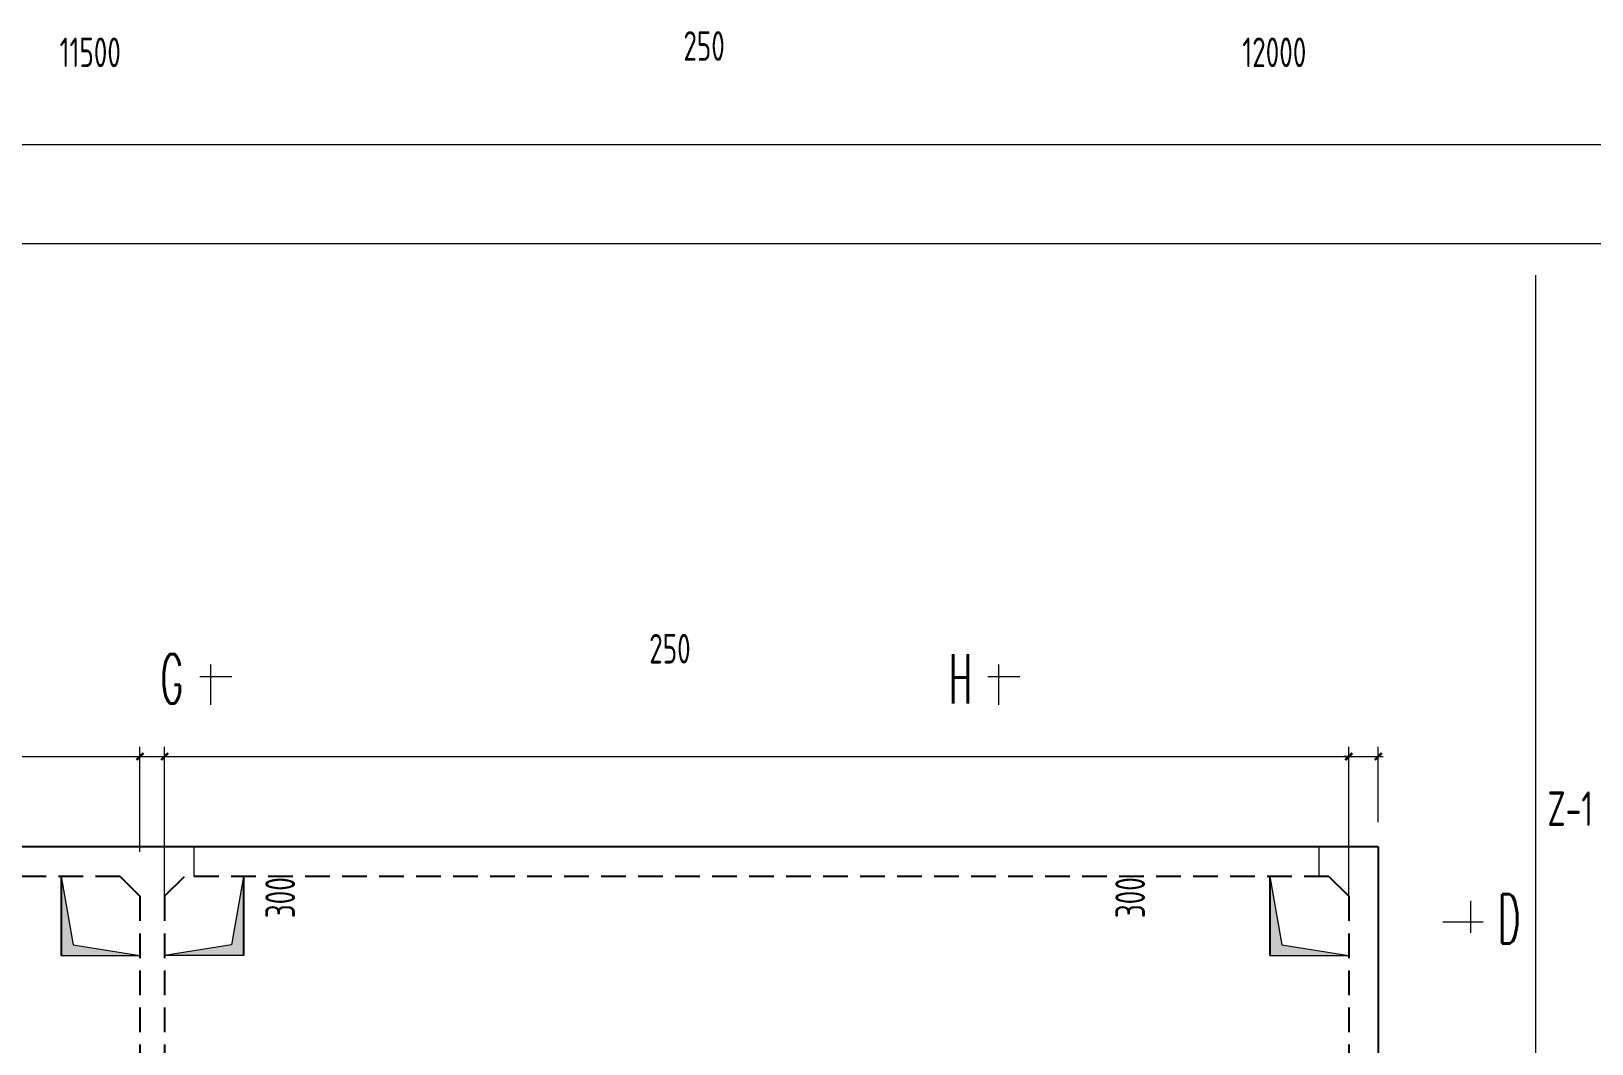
# Model space of a CAD drawing. Extents: x 838828 to 1489448, y 610351 to 848160.
# Drawn here: x 975795 to 991610, y 740067 to 750327 of the extents above; entities that cross this region are included whole.
import ezdxf

# ---------------------------------------------------------------- set-up
doc = ezdxf.new("R2010")
doc.units = 0
doc.header["$LTSCALE"] = 1000
doc.header["$MEASUREMENT"] = 0
doc.linetypes.add('HIDDEN', pattern=[0.375, 0.25, -0.125])
doc.layers.get('0').update_dxf_attribs({"linetype": 'CONTINUOUS', "lineweight": 13})
for name, color, linetype, lineweight in [('HATCH', 8, 'CONTINUOUS', 13), ('标注', 8, 'CONTINUOUS', 13), ('标高', 104, 'CONTINUOUS', 9)]:
    doc.layers.add(name, color=color, linetype=linetype, lineweight=lineweight)
doc.layers.add('我的标注', color=8, linetype='CONTINUOUS')
doc.layers.add('水构筑物', color=7, linetype='CONTINUOUS')
doc.styles.get("Standard").update_dxf_attribs({"font": 'ROMANS.SHX', "width": 1.2, "bigfont": 'gbcbig.shx'})
doc.styles.add('TSSD_DIMENSION', font='tssdeng.shx', dxfattribs={"width": 0.7, "bigfont": 'tssdchn.shx'})

# ---------------------------------------------------------------- blocks, each defined once
blk = doc.blocks.new('_ARCHTICK')
at = {"const_width": 0.5}
blk.add_lwpolyline([(-0.71, -0.71), (0.71, 0.71)], dxfattribs=at)

msp = doc.modelspace()

# ---------------------------------------------------------------- hatches: boundary and pattern name
at = {"layer": '标注'}
h = msp.add_hatch(color=256, dxfattribs=at)
h.paths.add_polyline_path([(976220, 741070), (976097, 741761), (976097, 740961), (976897, 740961)])
h.paths.add_polyline_path([(976677, 741070), (977367, 741070), (977367, 740620), (976677, 740620)], flags=9)
h = msp.add_hatch(color=256, dxfattribs=at)
h.paths.add_polyline_path([(977825, 741070), (977947, 741761), (977947, 740961), (977147, 740961)])
h.paths.add_polyline_path([(977367, 741070), (976677, 741070), (976677, 740620), (977367, 740620)], flags=9)
h = msp.add_hatch(color=256, dxfattribs=at)
h.paths.add_polyline_path([(988470, 741070), (988347, 741761), (988347, 740961), (989147, 740961)])
h.paths.add_polyline_path([(988927, 741070), (989617, 741070), (989617, 740620), (988927, 740620)], flags=9)

# ---------------------------------------------------------------- linework, layer by layer
at = {"linetype": 'Continuous'}
for p, q in [((1011404, 749174), (952004, 749174)), ((1010404, 748174), (954504, 748174))]:
    msp.add_line(p, q, dxfattribs=at)
at = {"layer": 'HATCH'}
msp.add_line((991045, 735855), (991045, 747855), dxfattribs=at)
at = {"layer": '标注'}
for p, q in [((977611, 743911), (977611, 743501)), ((985598, 743911), (985598, 743501)), ((977504, 743787), (977828, 743787)), ((985491, 743787), (985815, 743787)), ((976097, 741761), (976220, 741070)), ((977947, 741761), (977825, 741070)), ((988347, 741761), (988470, 741070)), ((990386, 741191), (990386, 741515)), ((990510, 741298), (990100, 741298)), ((976220, 741070), (976897, 740961)), ((977825, 741070), (977147, 740961)), ((988470, 741070), (989147, 740961)), ((976097, 740961), (976897, 740961)), ((977947, 740961), (977147, 740961)), ((988347, 740961), (989147, 740961))]:
    msp.add_line(p, q, dxfattribs=at)
at = {"layer": '标注', "ltscale": 0.001}
for p, q in [((976897, 742011), (976897, 743077)), ((976897, 742011), (976897, 743077)), ((977147, 742011), (977147, 743077)), ((977147, 742011), (977147, 743077)), ((989147, 742011), (989147, 743077)), ((989147, 742011), (989147, 743077)), ((989447, 742311), (989447, 743077)), ((965397, 742977), (976897, 742977)), ((976897, 742977), (977147, 742977)), ((977147, 742977), (989147, 742977)), ((989147, 742977), (989097, 742977)), ((989147, 742977), (989447, 742977)), ((989447, 742977), (989497, 742977))]:
    msp.add_line(p, q, dxfattribs=at)
at = {"layer": '标高', "ltscale": 0.001}
for p, q in [((977147, 741561), (977147, 742061)), ((977447, 741761), (977447, 742061)), ((988847, 741761), (988847, 742061)), ((989147, 741561), (989147, 742061))]:
    msp.add_line(p, q, dxfattribs=at)
at = {"layer": '水构筑物'}
for p, q in [((989447, 742061), (965097, 742061)), ((989447, 742061), (989447, 730461)), ((976097, 741761), (976097, 740961)), ((976697, 741761), (976897, 741561)), ((977147, 741561), (977347, 741761)), ((977947, 741761), (977947, 740961)), ((988347, 741761), (988347, 740961)), ((988947, 741761), (989147, 741561))]:
    msp.add_line(p, q, dxfattribs=at)
at = {"layer": '水构筑物', "linetype": 'HIDDEN'}
for p, q in [((976697, 741761), (965597, 741761)), ((988947, 741761), (977347, 741761)), ((976897, 741561), (976897, 734761)), ((977147, 741561), (977147, 730461)), ((989147, 741561), (989147, 734761))]:
    msp.add_line(p, q, dxfattribs=at)

# ---------------------------------------------------------------- block references
at = {"layer": '标注', "ltscale": 0.001, "xscale": 50, "yscale": 50, "zscale": 50, "rotation": 180}
for p in [(976897, 742977), (977147, 742977), (989447, 742977)]:
    msp.add_blockref('_ARCHTICK', p, dxfattribs=at)
at = {"layer": '标注', "ltscale": 0.001, "xscale": 50, "yscale": 50, "zscale": 50}
for p in [(976897, 742977), (977147, 742977), (989147, 742977), (989147, 742977)]:
    msp.add_blockref('_ARCHTICK', p, dxfattribs=at)

# ---------------------------------------------------------------- texts
at = {"linetype": 'ByBlock', "ltscale": 200, "width": 0.5}
for s, p in [('G', (977107, 743515)), ('H', (985094, 743515)), ('D', (990660, 741082))]:
    msp.add_text(s, height=500, dxfattribs=at).set_placement(p)
at = {"layer": 'HATCH', "color": 7, "style": 'TSSD_DIMENSION', "width": 0.7}
msp.add_text('Z-1', height=350, dxfattribs=at).set_placement((991161, 742274))
at = {"layer": '我的标注', "color": 7, "linetype": 'Continuous', "ltscale": 0.001, "char_height": 300, "attachment_point": 5, "style": 'TSSD_DIMENSION'}
for s, insert in [('\\A1;250', (982614, 750177)), ('\\A1;11500', (976393, 750113)), ('\\A1;12000', (988393, 750113))]:
    msp.add_mtext(s, dxfattribs=dict(at, insert=insert))
at = {"layer": '标注', "color": 7, "ltscale": 0.001, "insert": (982268, 744070), "char_height": 300, "attachment_point": 5, "style": 'TSSD_DIMENSION'}
msp.add_mtext('\\A1;250', dxfattribs=at)
at = {"layer": '标注', "color": 7, "ltscale": 0.001, "char_height": 300, "attachment_point": 5, "rotation": 90, "style": 'TSSD_DIMENSION'}
for insert in [(978318, 741547), (986932, 741547)]:
    msp.add_mtext('\\A1;300', dxfattribs=dict(at, insert=insert))

doc.saveas('drawing.dxf')
